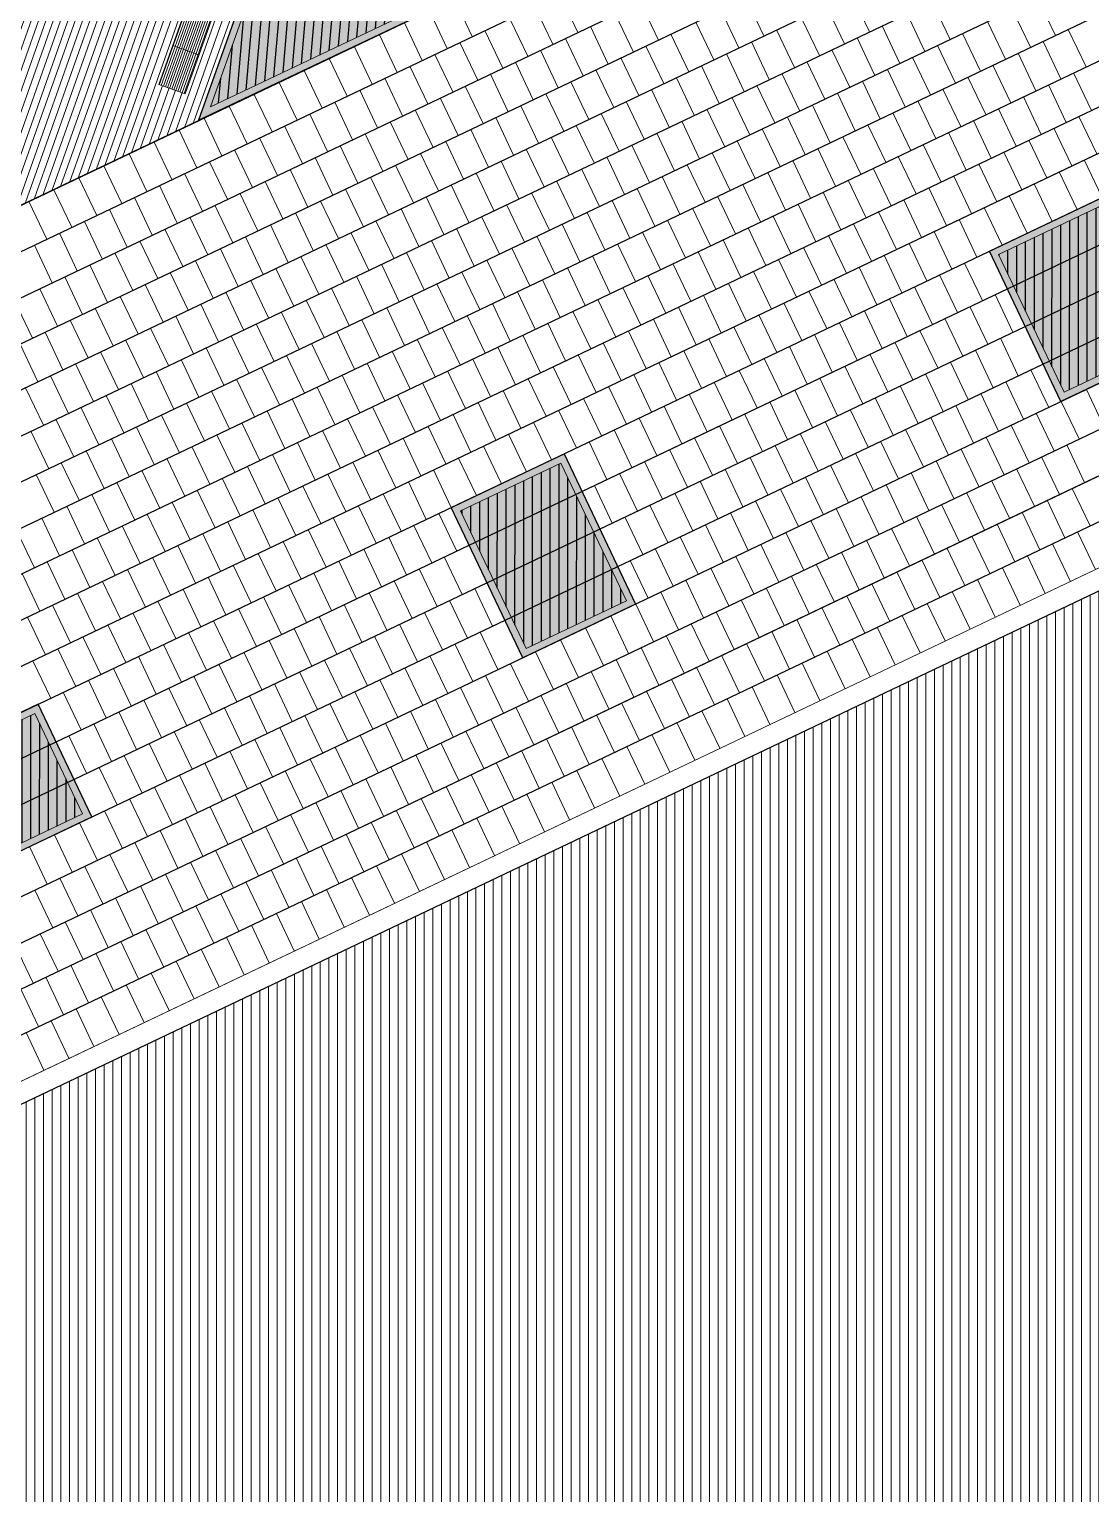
# Model space of a CAD drawing. Header units: metres. Extents: x 679599 to 680028, y 2748524 to 2748840.
# Drawn here: x 679929.59 to 679944.91, y 2748798.99 to 2748820.11 of the extents above; entities that cross this region are included whole.
import ezdxf

# ---------------------------------------------------------------- set-up
doc = ezdxf.new("R2010")
doc.units = ezdxf.units.M
doc.header["$LTSCALE"] = 5
doc.layers.add('00-AUX', color=2, linetype='Continuous', plot=False)
doc.layers.add('00-AUX Tree Pit', color=2, linetype='Continuous', plot=False)
for name, color, linetype, lineweight, plot in [('02-L-B-Barrier Curb', 210, 'Continuous', 5, False), ('02-L-B-Channel', 140, 'Continuous', 5, False), ('02-L-B-Curb', 11, 'Continuous', 5, False)]:
    doc.layers.add(name, color=color, linetype=linetype, lineweight=lineweight, plot=plot)
doc.layers.add('02-L-B-Flat Bar', color=181, linetype='Continuous', lineweight=5)
doc.layers.add('04-BK-Tree Pit', color=6, linetype='Continuous', lineweight=5)
for name, color, linetype, lineweight, true_color in [('02-L-Joints-Paviment_07_Precast Concrete Blocks 60X40', 7, 'Continuous', 5, 0x999999), ('03-TR-Pavement_02_Sealed Gravel', 7, 'Continuous', 5, 0x38321e), ('03-TR-Pavement_07_Precast Concrete Blocks 20X10', 7, 'Continuous', 5, 0x999999), ('03-TR-Pavement_07_Precast Concrete Blocks 60X40', 7, 'Continuous', 5, 0x999999), ('03-TR-Pavement_07_Precast irregular Concrete Blocks', 7, 'Continuous', 5, 0xb3b3b3)]:
    doc.layers.add(name, color=color, linetype=linetype, lineweight=lineweight, true_color=true_color)
doc.layers.add('03-TR-Tree Pit_Green', color=46, linetype='Continuous')
doc.layers.add('03-TR-Tree Pit_White', color=7, linetype='Continuous', true_color=0xfcfcfc)

# ---------------------------------------------------------------- blocks, each defined once
blk = doc.blocks.new('ALCORQUE RECTANGULAR')
at = {"layer": '03-TR-Tree Pit_Green', "ltscale": 0.3}
h = blk.add_hatch(dxfattribs=at)
h.set_pattern_fill('ANSI31', color=256, scale=0.04, angle=-45)
h.set_pattern_definition([(360, (-2068898.16958, 3428624.0145), (3e-17, 0.127), [])])
h.paths.add_polyline_path([(679903.391, 2748647.421), (679902.702, 2748648.869), (679904.689, 2748649.814), (679905.377, 2748648.367)])
at = {"layer": '03-TR-Tree Pit_White'}
h = blk.add_hatch(color=256, dxfattribs=at)
h.dxf.hatch_style = 1
h.paths.add_polyline_path([(679903.344, 2748647.288), (679902.569, 2748648.916), (679904.736, 2748649.947), (679905.511, 2748648.319)])
at = {"layer": '02-L-B-Curb'}
blk.add_lwpolyline([(679903.344, 2748647.288), (679902.569, 2748648.916), (679904.736, 2748649.947), (679905.511, 2748648.319)], close=True, dxfattribs=at)
at = {"layer": '02-L-B-Curb', "color": 6}
blk.add_lwpolyline([(679903.391, 2748647.421), (679902.702, 2748648.868), (679904.689, 2748649.814), (679905.378, 2748648.366)], close=True, dxfattribs=at)
blk = doc.blocks.new('Escocell Quadrat')
at = {"layer": '03-TR-Tree Pit_Green'}
h = blk.add_hatch(dxfattribs=at)
h.set_pattern_fill('ANSI31', color=256, scale=0.04, angle=19.5514)
h.set_pattern_definition([(64.551379247, (-1794786.01457, -2189831.7944), (-0.114677314033, 0.0545720958565), [])])
h.paths.add_polyline_path([(-1.159, 0.359), (-2.759, 0.359), (-2.759, -1.241), (-1.159, -1.241)])
at = {"layer": '03-TR-Tree Pit_White'}
h = blk.add_hatch(color=256, dxfattribs=at)
h.dxf.hatch_style = 1
h.paths.add_polyline_path([(-2.859, 0.459), (-1.059, 0.459), (-1.059, -1.341), (-2.859, -1.341)])
at = {"ltscale": 0.3}
blk.add_lwpolyline([(-2.759, -1.241), (-1.159, -1.241), (-1.159, 0.359), (-2.759, 0.359)], close=True, dxfattribs=at)
at = {"layer": '02-L-B-Curb', "ltscale": 0.3}
blk.add_lwpolyline([(-2.859, -1.341), (-1.059, -1.341), (-1.059, 0.459), (-2.859, 0.459)], close=True, dxfattribs=at)
blk = doc.blocks.new('Alcorque Parking 8m2')
at = {"layer": '03-TR-Tree Pit_Green', "ltscale": 0.3}
h = blk.add_hatch(dxfattribs=at)
h.set_pattern_fill('ANSI31', color=256, scale=0.04, angle=40)
h.set_pattern_definition([(85, (-679726.04474, -2748720.75428), (-0.1265167266577, 0.011068779329), [])])
h.paths.add_polyline_path([(-1.079, -0.384), (2.316, 1.231), (-0.189, 2.121)])
at = {"layer": '03-TR-Tree Pit_White'}
h = blk.add_hatch(color=256, dxfattribs=at)
h.dxf.hatch_style = 1
h.paths.add_polyline_path([(-1.254, -0.578), (2.577, 1.245), (-0.25, 2.249)])
at = {"layer": '02-L-B-Curb'}
blk.add_lwpolyline([(2.577, 1.245), (-0.25, 2.249), (-1.254, -0.578)], close=True, dxfattribs=at)
at = {"layer": '02-L-B-Curb', "color": 6}
blk.add_lwpolyline([(2.316, 1.231), (-0.189, 2.121), (-1.079, -0.384)], close=True, dxfattribs=at)
blk = doc.blocks.new('Piece Parking')
blk.add_wipeout([(-1.7, 0.2), (-1.7, -0.2), (0.7, -0.2), (0.7, 0.2)])
at = {"layer": '03-TR-Pavement_07_Precast irregular Concrete Blocks'}
h = blk.add_hatch(dxfattribs=at)
h.set_pattern_fill('ANSI31', color=256, scale=0.01, angle=135)
h.paths.add_polyline_path([(-1.7, 0.2), (0.7, 0.2), (0.7, -0.2), (-1.7, -0.2)])
blk.add_lwpolyline([(-1.7, 0.2), (0.7, 0.2), (0.7, -0.2), (-1.7, -0.2)], close=True)
at = {"layer": '02-L-Joints-Paviment_07_Precast Concrete Blocks 60X40'}
for points in [[(-1.1, 0.2), (-1.1, -0.2)], [(-0.5, 0.2), (-0.5, -0.2)], [(0.1, 0.2), (0.1, -0.2)]]:
    blk.add_lwpolyline(points, dxfattribs=at)
blk = doc.blocks.new('*U48')
at = {"rotation": 44.98941877856481}
blk.add_blockref('Piece Parking', (-0.199, -0.481), dxfattribs=at)
blk = doc.blocks.new('*U49')
at = {"layer": '02-L-B-Barrier Curb', "color": 0, "linetype": 'ByBlock', "lineweight": -2, "transparency": 16777216, "rotation": 25.44812303892089}
blk.add_blockref('*U48', (679932.195, 2748821.363), dxfattribs=at)

msp = doc.modelspace()

# ---------------------------------------------------------------- hatches: boundary and pattern name
at = {"layer": '03-TR-Pavement_02_Sealed Gravel', "linetype": 'Continuous'}
h = msp.add_hatch(dxfattribs=at)
h.set_pattern_fill('ANSI31', color=256, scale=0.0393, angle=45)
h.set_pattern_definition([(90, (652974.11672, 2717198.73223), (-0.1247775, 0), [])])
h.paths.add_polyline_path([(679942.353, 2748782.84), (679957.858, 2748787.975), (679962.616, 2748773.612), (679947.111, 2748768.477)], flags=16)
h.paths.add_polyline_path([(679947.422, 2748813.15), (679917.58, 2748798.949), (679953.093, 2748759.365), (679980.42, 2748776.369)])
at = {"layer": '03-TR-Pavement_07_Precast Concrete Blocks 20X10'}
h = msp.add_hatch(dxfattribs=at)
h.set_pattern_fill('ANSI31', color=256, scale=0.0315, angle=25.5)
h.set_pattern_definition([(70.5, (0, 0), (-0.094275932128, 0.033384858509), [])])
edge = h.paths.add_edge_path()
edge.add_line((679846.747, 2748785.254), (679848.542, 2748781.477))
edge.add_line((679848.542, 2748781.477), (679851.428, 2748780.438))
edge.add_line((679851.428, 2748780.438), (679855.273, 2748782.267))
edge.add_line((679855.273, 2748782.267), (679856.277, 2748785.094))
edge.add_line((679856.277, 2748785.094), (679859.104, 2748784.09))
edge.add_line((679859.104, 2748784.09), (679862.949, 2748785.92))
edge.add_line((679862.949, 2748785.92), (679863.953, 2748788.747))
edge.add_line((679863.953, 2748788.747), (679866.78, 2748787.743))
edge.add_line((679866.78, 2748787.743), (679870.625, 2748789.573))
edge.add_line((679870.625, 2748789.573), (679871.629, 2748792.4))
edge.add_line((679871.629, 2748792.4), (679874.456, 2748791.396))
edge.add_line((679874.456, 2748791.396), (679878.294, 2748793.222))
edge.add_line((679878.294, 2748793.222), (679879.304, 2748796.052))
edge.add_line((679879.304, 2748796.052), (679882.132, 2748795.049))
edge.add_line((679882.132, 2748795.049), (679885.976, 2748796.878))
edge.add_line((679885.976, 2748796.878), (679886.946, 2748799.611))
edge.add_line((679886.946, 2748799.611), (679886.98, 2748799.704))
edge.add_line((679886.98, 2748799.704), (679889.807, 2748798.7))
edge.add_line((679889.807, 2748798.7), (679893.651, 2748800.53))
edge.add_line((679893.651, 2748800.53), (679894.655, 2748803.357))
edge.add_line((679894.655, 2748803.357), (679897.482, 2748802.353))
edge.add_line((679897.482, 2748802.353), (679901.327, 2748804.183))
edge.add_line((679901.327, 2748804.183), (679902.33, 2748807.009))
edge.add_line((679902.33, 2748807.009), (679905.158, 2748806.006))
edge.add_line((679905.158, 2748806.006), (679909.001, 2748807.835))
edge.add_line((679909.001, 2748807.835), (679909.972, 2748810.567))
edge.add_line((679909.972, 2748810.567), (679912.832, 2748809.658))
edge.add_line((679912.832, 2748809.658), (679916.677, 2748811.487))
edge.add_line((679916.677, 2748811.487), (679917.681, 2748814.314))
edge.add_line((679917.681, 2748814.314), (679920.508, 2748813.31))
edge.add_line((679920.508, 2748813.31), (679924.352, 2748815.139))
edge.add_line((679924.352, 2748815.139), (679925.356, 2748817.966))
edge.add_line((679925.356, 2748817.966), (679928.18, 2748816.961))
edge.add_line((679928.18, 2748816.961), (679932.025, 2748818.791))
edge.add_line((679932.025, 2748818.791), (679933.03, 2748821.618))
edge.add_line((679933.03, 2748821.618), (679935.857, 2748820.614))
edge.add_line((679935.857, 2748820.614), (679939.701, 2748822.444))
edge.add_line((679939.701, 2748822.444), (679940.705, 2748825.27))
edge.add_line((679940.705, 2748825.27), (679943.555, 2748824.267))
edge.add_line((679943.555, 2748824.267), (679947.475, 2748826.144))
edge.add_line((679947.475, 2748826.144), (679948.507, 2748829.047))
edge.add_line((679948.507, 2748829.047), (679946.708, 2748832.826))
edge.add_line((679946.708, 2748832.826), (679846.744, 2748785.257))

# ---------------------------------------------------------------- linework, layer by layer
at = {"layer": '00-AUX'}
for points in [[(679961.825, 2748832.961), (679906.828, 2748806.79)], [(679961.903, 2748832.334), (679907.086, 2748806.248)], [(679962.342, 2748831.878), (679907.345, 2748805.707)], [(679962.421, 2748831.251), (679907.603, 2748805.165)], [(679962.859, 2748830.795), (679907.863, 2748804.624)], [(679962.938, 2748830.168), (679908.12, 2748804.083)], [(679963.376, 2748829.712), (679908.38, 2748803.541)], [(679963.455, 2748829.085), (679908.638, 2748803)], [(679963.894, 2748828.63), (679908.897, 2748802.459)], [(679963.972, 2748828.002), (679909.155, 2748801.917)], [(679964.411, 2748827.547), (679909.414, 2748801.376)], [(679964.489, 2748826.92), (679909.672, 2748800.834)], [(679964.928, 2748826.464), (679910.057, 2748800.353)], [(679965.007, 2748825.837), (679910.603, 2748799.948)], [(679965.445, 2748825.381), (679910.995, 2748799.47)], [(679965.523, 2748824.754), (679911.433, 2748799.014)], [(679965.962, 2748824.298), (679911.633, 2748798.445)], [(679966.041, 2748823.671), (679912.028, 2748797.968)], [(679966.48, 2748823.216), (679912.422, 2748797.491)]]:
    msp.add_lwpolyline(points, dxfattribs=at)
at = {"layer": '00-AUX', "ltscale": 0.3}
msp.add_lwpolyline([(679947.422, 2748813.15), (679980.42, 2748776.369), (679953.093, 2748759.365), (679917.58, 2748798.949)], close=True, dxfattribs=at)
at = {"layer": '00-AUX Tree Pit'}
for points in [[(679935.866, 2748820.619), (679933.039, 2748821.623), (679932.035, 2748818.796)], [(679946.106, 2748815.514), (679944.477, 2748814.739), (679943.446, 2748816.906), (679945.074, 2748817.681)], [(679938.342, 2748811.819), (679936.714, 2748811.044), (679935.682, 2748813.211), (679937.311, 2748813.986)]]:
    msp.add_lwpolyline(points, close=True, dxfattribs=at)
at = {"layer": '00-AUX Tree Pit', "ltscale": 0.3}
msp.add_lwpolyline([(679928.871, 2748807.977), (679930.496, 2748808.75), (679929.722, 2748810.375), (679928.097, 2748809.602)], close=True, dxfattribs=at)
at = {"layer": '02-L-B-Channel'}
msp.add_lwpolyline([(679947.516, 2748813.195), (679917.488, 2748798.905), (679917.279, 2748799.138), (679947.307, 2748813.428)], close=True, dxfattribs=at)
at = {"layer": '02-L-B-Flat Bar'}
msp.add_lwpolyline([(679851.427, 2748780.438), (679947.475, 2748826.144)], dxfattribs=at)
at = {"layer": '02-L-Joints-Paviment_07_Precast Concrete Blocks 60X40'}
for points in [[(679935.728, 2748820.543), (679935.986, 2748820.001)], [(679937.252, 2748820.603), (679937.509, 2748820.061)], [(679938.413, 2748820.491), (679938.671, 2748819.949)], [(679939.936, 2748820.551), (679940.194, 2748820.01)], [(679941.458, 2748820.611), (679941.716, 2748820.069)], [(679942.62, 2748820.5), (679942.878, 2748819.958)], [(679944.142, 2748820.56), (679944.4, 2748820.018)], [(679935.367, 2748820.371), (679935.625, 2748819.829)], [(679936.529, 2748820.259), (679936.787, 2748819.717)], [(679936.89, 2748820.431), (679937.148, 2748819.889)], [(679938.052, 2748820.319), (679938.309, 2748819.777)], [(679939.575, 2748820.379), (679939.832, 2748819.838)], [(679940.736, 2748820.268), (679940.994, 2748819.726)], [(679941.097, 2748820.439), (679941.355, 2748819.898)], [(679942.259, 2748820.328), (679942.517, 2748819.786)], [(679943.781, 2748820.388), (679944.039, 2748819.846)], [(679934.645, 2748820.027), (679934.903, 2748819.485)], [(679935.006, 2748820.199), (679935.264, 2748819.657)], [(679936.168, 2748820.087), (679936.426, 2748819.545)], [(679937.69, 2748820.147), (679937.948, 2748819.605)], [(679938.852, 2748820.036), (679939.11, 2748819.494)], [(679939.213, 2748820.208), (679939.471, 2748819.666)], [(679940.375, 2748820.096), (679940.632, 2748819.554)], [(679941.898, 2748820.156), (679942.156, 2748819.614)], [(679943.059, 2748820.044), (679943.317, 2748819.502)], [(679943.42, 2748820.216), (679943.678, 2748819.674)], [(679944.582, 2748820.104), (679944.84, 2748819.563)], [(679934.284, 2748819.855), (679934.541, 2748819.313)], [(679935.807, 2748819.915), (679936.065, 2748819.374)], [(679937.329, 2748819.975), (679937.587, 2748819.434)], [(679938.491, 2748819.864), (679938.749, 2748819.322)], [(679940.013, 2748819.924), (679940.271, 2748819.382)], [(679941.175, 2748819.812), (679941.433, 2748819.27)], [(679941.537, 2748819.984), (679941.794, 2748819.442)], [(679942.698, 2748819.872), (679942.955, 2748819.33)], [(679944.221, 2748819.932), (679944.479, 2748819.391)], [(679933.922, 2748819.683), (679934.18, 2748819.141)], [(679935.446, 2748819.744), (679935.703, 2748819.202)], [(679936.607, 2748819.632), (679936.865, 2748819.09)], [(679936.968, 2748819.803), (679937.226, 2748819.262)], [(679938.13, 2748819.692), (679938.388, 2748819.15)], [(679939.652, 2748819.752), (679939.91, 2748819.21)], [(679940.814, 2748819.64), (679941.072, 2748819.099)], [(679942.336, 2748819.7), (679942.594, 2748819.159)], [(679943.86, 2748819.761), (679944.117, 2748819.219)], [(679933.561, 2748819.511), (679933.819, 2748818.97)], [(679934.723, 2748819.4), (679934.981, 2748818.858)], [(679935.084, 2748819.572), (679935.342, 2748819.03)], [(679936.246, 2748819.46), (679936.503, 2748818.918)], [(679937.769, 2748819.52), (679938.027, 2748818.978)], [(679938.93, 2748819.408), (679939.188, 2748818.866)], [(679939.291, 2748819.58), (679939.549, 2748819.038)], [(679940.453, 2748819.468), (679940.711, 2748818.927)], [(679941.975, 2748819.528), (679942.233, 2748818.987)], [(679943.137, 2748819.417), (679943.395, 2748818.875)], [(679943.498, 2748819.589), (679943.756, 2748819.047)], [(679944.66, 2748819.477), (679944.917, 2748818.935)], [(679933.2, 2748819.339), (679933.458, 2748818.798)], [(679934.362, 2748819.228), (679934.62, 2748818.686)], [(679935.884, 2748819.288), (679936.142, 2748818.746)], [(679937.046, 2748819.176), (679937.304, 2748818.635)], [(679937.408, 2748819.348), (679937.665, 2748818.806)], [(679938.569, 2748819.236), (679938.826, 2748818.694)], [(679940.092, 2748819.297), (679940.35, 2748818.755)], [(679941.253, 2748819.185), (679941.511, 2748818.643)], [(679941.614, 2748819.357), (679941.872, 2748818.815)], [(679942.776, 2748819.245), (679943.034, 2748818.703)], [(679944.298, 2748819.305), (679944.556, 2748818.763)], [(679932.478, 2748818.996), (679932.736, 2748818.454)], [(679932.839, 2748819.168), (679933.097, 2748818.626)], [(679934.001, 2748819.056), (679934.259, 2748818.514)], [(679935.523, 2748819.116), (679935.781, 2748818.574)], [(679936.685, 2748819.004), (679936.943, 2748818.463)], [(679938.207, 2748819.064), (679938.465, 2748818.523)], [(679939.731, 2748819.125), (679939.988, 2748818.583)], [(679940.892, 2748819.013), (679941.15, 2748818.471)], [(679942.415, 2748819.073), (679942.673, 2748818.531)], [(679943.937, 2748819.133), (679944.195, 2748818.591)], [(679932.117, 2748818.824), (679932.374, 2748818.282)], [(679933.64, 2748818.884), (679933.897, 2748818.342)], [(679934.801, 2748818.772), (679935.059, 2748818.23)], [(679935.162, 2748818.944), (679935.42, 2748818.402)], [(679936.324, 2748818.833), (679936.582, 2748818.291)], [(679937.846, 2748818.892), (679938.104, 2748818.351)], [(679939.008, 2748818.781), (679939.266, 2748818.239)], [(679939.369, 2748818.953), (679939.627, 2748818.411)], [(679940.531, 2748818.841), (679940.788, 2748818.299)], [(679942.054, 2748818.901), (679942.311, 2748818.359)], [(679943.215, 2748818.789), (679943.473, 2748818.248)], [(679943.576, 2748818.961), (679943.834, 2748818.419)], [(679944.738, 2748818.85), (679944.996, 2748818.308)], [(679931.755, 2748818.652), (679932.013, 2748818.11)], [(679933.278, 2748818.712), (679933.536, 2748818.17)], [(679934.44, 2748818.6), (679934.697, 2748818.059)], [(679935.963, 2748818.661), (679936.221, 2748818.119)], [(679937.124, 2748818.549), (679937.382, 2748818.007)], [(679937.485, 2748818.721), (679937.743, 2748818.179)], [(679938.647, 2748818.609), (679938.905, 2748818.067)], [(679940.169, 2748818.669), (679940.427, 2748818.127)], [(679941.331, 2748818.557), (679941.589, 2748818.016)], [(679941.692, 2748818.729), (679941.95, 2748818.188)], [(679942.854, 2748818.617), (679943.111, 2748818.076)], [(679944.377, 2748818.678), (679944.635, 2748818.136)], [(679931.394, 2748818.48), (679931.652, 2748817.938)], [(679932.556, 2748818.369), (679932.814, 2748817.827)], [(679932.917, 2748818.54), (679933.175, 2748817.999)], [(679934.078, 2748818.428), (679934.336, 2748817.887)], [(679935.602, 2748818.489), (679935.859, 2748817.947)], [(679936.763, 2748818.377), (679937.021, 2748817.835)], [(679938.286, 2748818.437), (679938.544, 2748817.895)], [(679939.808, 2748818.497), (679940.066, 2748817.955)], [(679940.97, 2748818.386), (679941.228, 2748817.844)], [(679942.492, 2748818.446), (679942.75, 2748817.904)], [(679943.654, 2748818.334), (679943.912, 2748817.792)], [(679944.016, 2748818.506), (679944.273, 2748817.964)], [(679930.672, 2748818.136), (679930.93, 2748817.595)], [(679931.033, 2748818.308), (679931.291, 2748817.766)], [(679932.195, 2748818.197), (679932.453, 2748817.655)], [(679933.717, 2748818.257), (679933.975, 2748817.715)], [(679934.879, 2748818.145), (679935.137, 2748817.603)], [(679935.24, 2748818.317), (679935.498, 2748817.775)], [(679936.401, 2748818.205), (679936.659, 2748817.663)], [(679937.925, 2748818.265), (679938.182, 2748817.724)], [(679939.086, 2748818.153), (679939.344, 2748817.612)], [(679939.447, 2748818.325), (679939.705, 2748817.783)], [(679940.609, 2748818.214), (679940.867, 2748817.672)], [(679942.131, 2748818.274), (679942.389, 2748817.732)], [(679943.293, 2748818.162), (679943.551, 2748817.62)], [(679944.815, 2748818.222), (679945.073, 2748817.68)], [(679930.311, 2748817.964), (679930.568, 2748817.423)], [(679931.834, 2748818.025), (679932.092, 2748817.483)], [(679932.995, 2748817.913), (679933.253, 2748817.371)], [(679933.356, 2748818.085), (679933.614, 2748817.543)], [(679934.518, 2748817.973), (679934.776, 2748817.431)], [(679936.04, 2748818.033), (679936.298, 2748817.491)], [(679937.202, 2748817.922), (679937.46, 2748817.38)], [(679937.563, 2748818.093), (679937.821, 2748817.552)], [(679938.725, 2748817.982), (679938.982, 2748817.44)], [(679940.248, 2748818.042), (679940.506, 2748817.5)], [(679941.409, 2748817.93), (679941.667, 2748817.388)], [(679941.77, 2748818.102), (679942.028, 2748817.56)], [(679942.932, 2748817.99), (679943.19, 2748817.448)], [(679944.454, 2748818.05), (679944.712, 2748817.508)], [(679929.949, 2748817.793), (679930.207, 2748817.251)], [(679931.473, 2748817.853), (679931.73, 2748817.311)], [(679932.634, 2748817.741), (679932.891, 2748817.199)], [(679934.157, 2748817.801), (679934.415, 2748817.259)], [(679935.679, 2748817.861), (679935.937, 2748817.319)], [(679936.841, 2748817.75), (679937.099, 2748817.208)], [(679938.363, 2748817.81), (679938.621, 2748817.268)], [(679939.887, 2748817.87), (679940.144, 2748817.328)], [(679941.048, 2748817.758), (679941.305, 2748817.216)], [(679942.571, 2748817.818), (679942.829, 2748817.277)], [(679943.732, 2748817.706), (679943.99, 2748817.165)], [(679944.093, 2748817.878), (679944.351, 2748817.337)], [(679929.588, 2748817.621), (679929.846, 2748817.079)], [(679930.75, 2748817.509), (679931.008, 2748816.967)], [(679931.111, 2748817.681), (679931.369, 2748817.139)], [(679932.272, 2748817.569), (679932.53, 2748817.027)], [(679933.796, 2748817.629), (679934.053, 2748817.088)], [(679934.957, 2748817.517), (679935.215, 2748816.976)], [(679935.318, 2748817.689), (679935.576, 2748817.148)], [(679936.48, 2748817.578), (679936.738, 2748817.036)], [(679938.002, 2748817.638), (679938.26, 2748817.096)], [(679939.164, 2748817.526), (679939.422, 2748816.984)], [(679939.525, 2748817.698), (679939.783, 2748817.156)], [(679940.686, 2748817.586), (679940.944, 2748817.044)], [(679942.21, 2748817.646), (679942.467, 2748817.105)], [(679943.371, 2748817.535), (679943.629, 2748816.993)], [(679930.389, 2748817.337), (679930.647, 2748816.795)], [(679931.911, 2748817.397), (679932.169, 2748816.855)], [(679933.073, 2748817.286), (679933.331, 2748816.744)], [(679933.434, 2748817.458), (679933.692, 2748816.916)], [(679934.596, 2748817.346), (679934.853, 2748816.804)], [(679936.119, 2748817.406), (679936.376, 2748816.864)], [(679937.28, 2748817.294), (679937.538, 2748816.752)], [(679937.641, 2748817.466), (679937.899, 2748816.924)], [(679938.803, 2748817.354), (679939.061, 2748816.813)], [(679940.325, 2748817.414), (679940.583, 2748816.873)], [(679941.487, 2748817.303), (679941.745, 2748816.761)], [(679941.848, 2748817.475), (679942.106, 2748816.933)], [(679943.01, 2748817.363), (679943.267, 2748816.821)], [(679930.028, 2748817.165), (679930.286, 2748816.624)], [(679931.55, 2748817.225), (679931.808, 2748816.684)], [(679932.712, 2748817.114), (679932.97, 2748816.572)], [(679934.234, 2748817.174), (679934.492, 2748816.632)], [(679935.757, 2748817.234), (679936.015, 2748816.692)], [(679936.919, 2748817.122), (679937.176, 2748816.58)], [(679938.442, 2748817.182), (679938.7, 2748816.641)], [(679939.603, 2748817.071), (679939.861, 2748816.529)], [(679939.964, 2748817.242), (679940.222, 2748816.701)], [(679941.126, 2748817.131), (679941.384, 2748816.589)], [(679942.648, 2748817.191), (679942.906, 2748816.649)], [(679929.667, 2748816.993), (679929.924, 2748816.452)], [(679930.828, 2748816.882), (679931.086, 2748816.34)], [(679931.189, 2748817.053), (679931.447, 2748816.512)], [(679932.351, 2748816.942), (679932.609, 2748816.4)], [(679933.873, 2748817.002), (679934.131, 2748816.46)], [(679935.035, 2748816.89), (679935.293, 2748816.349)], [(679935.396, 2748817.062), (679935.654, 2748816.52)], [(679936.557, 2748816.95), (679936.815, 2748816.408)], [(679938.081, 2748817.011), (679938.338, 2748816.469)], [(679939.242, 2748816.899), (679939.5, 2748816.357)], [(679940.765, 2748816.959), (679941.023, 2748816.417)], [(679942.287, 2748817.019), (679942.545, 2748816.477)], [(679930.467, 2748816.71), (679930.724, 2748816.168)], [(679931.99, 2748816.77), (679932.247, 2748816.228)], [(679933.151, 2748816.658), (679933.409, 2748816.116)], [(679933.512, 2748816.83), (679933.77, 2748816.288)], [(679934.674, 2748816.718), (679934.932, 2748816.177)], [(679936.196, 2748816.778), (679936.454, 2748816.237)], [(679937.358, 2748816.667), (679937.616, 2748816.125)], [(679937.719, 2748816.839), (679937.977, 2748816.297)], [(679938.881, 2748816.727), (679939.138, 2748816.185)], [(679940.404, 2748816.787), (679940.661, 2748816.245)], [(679941.565, 2748816.675), (679941.823, 2748816.133)], [(679941.926, 2748816.847), (679942.184, 2748816.305)], [(679943.088, 2748816.736), (679943.346, 2748816.194)], [(679930.105, 2748816.538), (679930.363, 2748815.996)], [(679931.628, 2748816.598), (679931.886, 2748816.056)], [(679932.79, 2748816.486), (679933.047, 2748815.944)], [(679934.313, 2748816.547), (679934.571, 2748816.005)], [(679935.474, 2748816.435), (679935.732, 2748815.893)], [(679935.835, 2748816.606), (679936.093, 2748816.065)], [(679936.997, 2748816.495), (679937.255, 2748815.953)], [(679938.519, 2748816.555), (679938.777, 2748816.013)], [(679939.681, 2748816.443), (679939.939, 2748815.902)], [(679940.042, 2748816.615), (679940.3, 2748816.073)], [(679941.204, 2748816.503), (679941.461, 2748815.962)], [(679942.727, 2748816.564), (679942.985, 2748816.022)], [(679929.744, 2748816.366), (679930.002, 2748815.824)], [(679930.906, 2748816.254), (679931.164, 2748815.713)], [(679931.267, 2748816.426), (679931.525, 2748815.884)], [(679932.428, 2748816.314), (679932.686, 2748815.773)], [(679933.952, 2748816.375), (679934.209, 2748815.833)], [(679935.113, 2748816.263), (679935.37, 2748815.721)], [(679936.636, 2748816.323), (679936.894, 2748815.781)], [(679938.158, 2748816.383), (679938.416, 2748815.841)], [(679939.32, 2748816.271), (679939.578, 2748815.73)], [(679940.842, 2748816.331), (679941.1, 2748815.79)], [(679942.366, 2748816.392), (679942.623, 2748815.85)], [(679943.527, 2748816.28), (679943.785, 2748815.738)], [(679929.383, 2748816.194), (679929.641, 2748815.652)], [(679930.545, 2748816.083), (679930.803, 2748815.541)], [(679932.067, 2748816.142), (679932.325, 2748815.601)], [(679933.229, 2748816.031), (679933.487, 2748815.489)], [(679933.59, 2748816.203), (679933.848, 2748815.661)], [(679934.751, 2748816.091), (679935.009, 2748815.549)], [(679936.275, 2748816.151), (679936.532, 2748815.609)], [(679937.436, 2748816.039), (679937.694, 2748815.497)], [(679937.797, 2748816.211), (679938.055, 2748815.669)], [(679938.959, 2748816.1), (679939.217, 2748815.558)], [(679940.481, 2748816.16), (679940.739, 2748815.618)], [(679941.643, 2748816.048), (679941.901, 2748815.506)], [(679942.004, 2748816.22), (679942.262, 2748815.678)], [(679943.166, 2748816.108), (679943.424, 2748815.566)], [(679930.184, 2748815.911), (679930.442, 2748815.369)], [(679931.345, 2748815.799), (679931.603, 2748815.257)], [(679931.706, 2748815.971), (679931.964, 2748815.429)], [(679932.868, 2748815.859), (679933.126, 2748815.317)], [(679934.39, 2748815.919), (679934.648, 2748815.377)], [(679935.552, 2748815.807), (679935.81, 2748815.266)], [(679935.913, 2748815.979), (679936.171, 2748815.438)], [(679937.075, 2748815.867), (679937.332, 2748815.326)], [(679938.598, 2748815.928), (679938.856, 2748815.386)], [(679939.759, 2748815.816), (679940.017, 2748815.274)], [(679940.12, 2748815.988), (679940.378, 2748815.446)], [(679941.282, 2748815.876), (679941.54, 2748815.334)], [(679942.805, 2748815.936), (679943.063, 2748815.395)], [(679929.823, 2748815.739), (679930.08, 2748815.197)], [(679930.984, 2748815.627), (679931.241, 2748815.085)], [(679932.507, 2748815.687), (679932.765, 2748815.145)], [(679934.029, 2748815.747), (679934.287, 2748815.205)], [(679935.191, 2748815.636), (679935.449, 2748815.094)], [(679936.713, 2748815.696), (679936.971, 2748815.154)], [(679938.237, 2748815.756), (679938.494, 2748815.214)], [(679939.398, 2748815.644), (679939.655, 2748815.102)], [(679940.921, 2748815.704), (679941.179, 2748815.162)], [(679942.082, 2748815.593), (679942.34, 2748815.051)], [(679942.444, 2748815.764), (679942.701, 2748815.223)], [(679943.605, 2748815.653), (679943.863, 2748815.111)], [(679929.461, 2748815.567), (679929.719, 2748815.025)], [(679930.622, 2748815.455), (679930.88, 2748814.913)], [(679932.146, 2748815.515), (679932.403, 2748814.973)], [(679933.307, 2748815.403), (679933.565, 2748814.862)], [(679933.668, 2748815.575), (679933.926, 2748815.033)], [(679934.83, 2748815.464), (679935.088, 2748814.922)], [(679936.352, 2748815.524), (679936.61, 2748814.982)], [(679937.514, 2748815.412), (679937.772, 2748814.87)], [(679937.875, 2748815.584), (679938.133, 2748815.042)], [(679939.036, 2748815.472), (679939.294, 2748814.93)], [(679940.56, 2748815.532), (679940.817, 2748814.991)], [(679941.721, 2748815.421), (679941.979, 2748814.879)], [(679943.244, 2748815.481), (679943.502, 2748814.939)], [(679930.261, 2748815.283), (679930.519, 2748814.741)], [(679931.423, 2748815.172), (679931.681, 2748814.63)], [(679931.784, 2748815.343), (679932.042, 2748814.802)], [(679932.946, 2748815.231), (679933.203, 2748814.69)], [(679934.469, 2748815.292), (679934.726, 2748814.75)], [(679935.63, 2748815.18), (679935.888, 2748814.638)], [(679935.991, 2748815.352), (679936.249, 2748814.81)], [(679937.153, 2748815.24), (679937.411, 2748814.698)], [(679938.675, 2748815.3), (679938.933, 2748814.758)], [(679939.837, 2748815.189), (679940.095, 2748814.647)], [(679940.198, 2748815.36), (679940.456, 2748814.819)], [(679941.36, 2748815.249), (679941.618, 2748814.707)], [(679942.883, 2748815.309), (679943.141, 2748814.767)], [(679944.044, 2748815.197), (679944.302, 2748814.655)], [(679929.9, 2748815.111), (679930.158, 2748814.569)], [(679931.062, 2748815), (679931.32, 2748814.458)], [(679932.584, 2748815.06), (679932.842, 2748814.518)], [(679934.107, 2748815.12), (679934.365, 2748814.578)], [(679935.269, 2748815.008), (679935.526, 2748814.466)], [(679936.792, 2748815.068), (679937.05, 2748814.527)], [(679937.953, 2748814.956), (679938.211, 2748814.415)], [(679938.314, 2748815.128), (679938.572, 2748814.587)], [(679939.476, 2748815.017), (679939.734, 2748814.475)], [(679940.999, 2748815.077), (679941.257, 2748814.535)], [(679942.161, 2748814.965), (679942.419, 2748814.424)], [(679942.522, 2748815.137), (679942.78, 2748814.595)], [(679943.683, 2748815.025), (679943.94, 2748814.483)], [(679929.539, 2748814.939), (679929.797, 2748814.398)], [(679930.701, 2748814.828), (679930.959, 2748814.286)], [(679932.223, 2748814.888), (679932.481, 2748814.346)], [(679933.385, 2748814.776), (679933.643, 2748814.234)], [(679933.746, 2748814.948), (679934.004, 2748814.406)], [(679934.907, 2748814.836), (679935.165, 2748814.294)], [(679936.431, 2748814.896), (679936.688, 2748814.355)], [(679937.592, 2748814.785), (679937.85, 2748814.243)], [(679939.115, 2748814.845), (679939.373, 2748814.303)], [(679940.638, 2748814.905), (679940.895, 2748814.363)], [(679941.8, 2748814.793), (679942.057, 2748814.252)], [(679943.321, 2748814.853), (679943.579, 2748814.311)], [(679944.845, 2748814.914), (679945.102, 2748814.372)], [(679930.34, 2748814.656), (679930.597, 2748814.114)], [(679931.501, 2748814.544), (679931.759, 2748814.002)], [(679931.862, 2748814.716), (679932.12, 2748814.174)], [(679933.024, 2748814.604), (679933.282, 2748814.063)], [(679934.546, 2748814.664), (679934.804, 2748814.122)], [(679935.708, 2748814.553), (679935.966, 2748814.011)], [(679936.069, 2748814.725), (679936.327, 2748814.183)], [(679937.23, 2748814.613), (679937.488, 2748814.071)], [(679938.754, 2748814.673), (679939.011, 2748814.131)], [(679939.915, 2748814.561), (679940.173, 2748814.019)], [(679940.276, 2748814.733), (679940.534, 2748814.191)], [(679941.438, 2748814.622), (679941.696, 2748814.08)], [(679942.96, 2748814.681), (679943.218, 2748814.14)], [(679944.122, 2748814.57), (679944.38, 2748814.028)], [(679944.483, 2748814.742), (679944.741, 2748814.2)], [(679929.978, 2748814.484), (679930.236, 2748813.942)], [(679931.14, 2748814.372), (679931.397, 2748813.83)], [(679932.663, 2748814.432), (679932.921, 2748813.891)], [(679933.824, 2748814.32), (679934.082, 2748813.779)], [(679934.185, 2748814.492), (679934.443, 2748813.951)], [(679935.347, 2748814.381), (679935.605, 2748813.839)], [(679936.869, 2748814.441), (679937.127, 2748813.899)], [(679938.031, 2748814.329), (679938.289, 2748813.787)], [(679938.392, 2748814.501), (679938.65, 2748813.959)], [(679939.554, 2748814.389), (679939.812, 2748813.848)], [(679941.077, 2748814.45), (679941.335, 2748813.908)], [(679942.238, 2748814.338), (679942.496, 2748813.796)], [(679942.599, 2748814.509), (679942.857, 2748813.968)], [(679943.761, 2748814.398), (679944.019, 2748813.856)], [(679929.617, 2748814.312), (679929.875, 2748813.77)], [(679930.778, 2748814.2), (679931.036, 2748813.658)], [(679932.302, 2748814.261), (679932.559, 2748813.719)], [(679933.463, 2748814.149), (679933.72, 2748813.607)], [(679934.986, 2748814.209), (679935.244, 2748813.667)], [(679936.508, 2748814.269), (679936.766, 2748813.727)], [(679937.67, 2748814.157), (679937.928, 2748813.616)], [(679939.193, 2748814.218), (679939.451, 2748813.676)], [(679940.716, 2748814.278), (679940.974, 2748813.736)], [(679941.877, 2748814.166), (679942.134, 2748813.624)], [(679943.4, 2748814.226), (679943.658, 2748813.684)], [(679944.561, 2748814.114), (679944.819, 2748813.573)], [(679930.417, 2748814.028), (679930.675, 2748813.487)], [(679931.579, 2748813.917), (679931.837, 2748813.375)], [(679931.94, 2748814.089), (679932.198, 2748813.547)], [(679933.101, 2748813.977), (679933.359, 2748813.435)], [(679934.625, 2748814.037), (679934.882, 2748813.495)], [(679935.786, 2748813.925), (679936.044, 2748813.383)], [(679936.147, 2748814.097), (679936.405, 2748813.555)], [(679938.832, 2748814.046), (679939.089, 2748813.504)], [(679939.994, 2748813.934), (679940.251, 2748813.392)], [(679940.355, 2748814.106), (679940.613, 2748813.564)], [(679941.515, 2748813.994), (679941.773, 2748813.452)], [(679943.039, 2748814.054), (679943.296, 2748813.512)], [(679944.2, 2748813.942), (679944.458, 2748813.401)], [(679930.056, 2748813.856), (679930.314, 2748813.315)], [(679931.218, 2748813.745), (679931.476, 2748813.203)], [(679932.74, 2748813.805), (679932.998, 2748813.263)], [(679933.902, 2748813.693), (679934.16, 2748813.152)], [(679934.263, 2748813.865), (679934.521, 2748813.323)], [(679935.425, 2748813.753), (679935.682, 2748813.211)], [(679938.109, 2748813.702), (679938.367, 2748813.16)], [(679938.47, 2748813.874), (679938.728, 2748813.332)], [(679939.632, 2748813.762), (679939.89, 2748813.22)], [(679941.154, 2748813.822), (679941.412, 2748813.28)], [(679942.316, 2748813.71), (679942.574, 2748813.169)], [(679942.677, 2748813.882), (679942.935, 2748813.341)], [(679943.839, 2748813.771), (679944.097, 2748813.229)], [(679929.695, 2748813.685), (679929.953, 2748813.143)], [(679930.857, 2748813.573), (679931.115, 2748813.031)], [(679932.379, 2748813.633), (679932.637, 2748813.091)], [(679933.541, 2748813.521), (679933.799, 2748812.98)], [(679935.063, 2748813.581), (679935.321, 2748813.04)], [(679937.748, 2748813.53), (679938.006, 2748812.988)], [(679939.271, 2748813.59), (679939.529, 2748813.049)], [(679940.432, 2748813.478), (679940.69, 2748812.936)], [(679940.793, 2748813.65), (679941.051, 2748813.108)], [(679941.955, 2748813.539), (679942.213, 2748812.997)], [(679943.478, 2748813.599), (679943.736, 2748813.057)], [(679944.64, 2748813.487), (679944.898, 2748812.945)], [(679930.496, 2748813.401), (679930.753, 2748812.859)], [(679931.657, 2748813.289), (679931.915, 2748812.747)], [(679932.018, 2748813.461), (679932.276, 2748812.919)], [(679933.18, 2748813.35), (679933.438, 2748812.808)], [(679934.702, 2748813.41), (679934.96, 2748812.868)], [(679938.91, 2748813.418), (679939.168, 2748812.877)], [(679940.071, 2748813.306), (679940.329, 2748812.765)], [(679941.594, 2748813.367), (679941.852, 2748812.825)], [(679943.117, 2748813.427), (679943.374, 2748812.885)], [(679944.279, 2748813.315), (679944.536, 2748812.773)], [(679929.773, 2748813.057), (679930.031, 2748812.516)], [(679930.134, 2748813.229), (679930.392, 2748812.687)], [(679931.296, 2748813.117), (679931.553, 2748812.576)], [(679932.819, 2748813.178), (679933.076, 2748812.636)], [(679933.98, 2748813.066), (679934.238, 2748812.524)], [(679934.341, 2748813.238), (679934.599, 2748812.696)], [(679935.503, 2748813.126), (679935.761, 2748812.584)], [(679938.188, 2748813.075), (679938.445, 2748812.533)], [(679938.549, 2748813.247), (679938.807, 2748812.705)], [(679939.71, 2748813.134), (679939.967, 2748812.593)], [(679941.233, 2748813.195), (679941.49, 2748812.653)], [(679942.394, 2748813.083), (679942.652, 2748812.541)], [(679942.755, 2748813.255), (679943.013, 2748812.713)], [(679943.917, 2748813.143), (679944.175, 2748812.602)], [(679929.412, 2748812.886), (679929.67, 2748812.344)], [(679930.934, 2748812.945), (679931.192, 2748812.404)], [(679932.457, 2748813.006), (679932.715, 2748812.464)], [(679933.619, 2748812.894), (679933.876, 2748812.352)], [(679935.142, 2748812.954), (679935.4, 2748812.412)], [(679939.348, 2748812.963), (679939.606, 2748812.421)], [(679940.51, 2748812.851), (679940.768, 2748812.309)], [(679940.871, 2748813.023), (679941.129, 2748812.481)], [(679942.033, 2748812.911), (679942.291, 2748812.369)], [(679943.556, 2748812.972), (679943.814, 2748812.43)], [(679944.717, 2748812.86), (679944.975, 2748812.318)], [(679930.573, 2748812.774), (679930.831, 2748812.232)], [(679931.735, 2748812.662), (679931.993, 2748812.12)], [(679932.096, 2748812.834), (679932.354, 2748812.292)], [(679933.257, 2748812.722), (679933.515, 2748812.18)], [(679934.781, 2748812.782), (679935.038, 2748812.241)], [(679938.987, 2748812.791), (679939.245, 2748812.249)], [(679940.149, 2748812.679), (679940.407, 2748812.137)], [(679941.672, 2748812.739), (679941.93, 2748812.198)], [(679943.195, 2748812.8), (679943.453, 2748812.258)], [(679944.356, 2748812.688), (679944.614, 2748812.146)], [(679929.851, 2748812.43), (679930.109, 2748811.888)], [(679930.212, 2748812.602), (679930.47, 2748812.06)], [(679931.374, 2748812.49), (679931.632, 2748811.948)], [(679932.896, 2748812.55), (679933.154, 2748812.008)], [(679934.058, 2748812.439), (679934.316, 2748811.897)], [(679934.419, 2748812.61), (679934.677, 2748812.069)], [(679935.581, 2748812.499), (679935.839, 2748811.957)], [(679938.265, 2748812.447), (679938.523, 2748811.905)], [(679938.626, 2748812.619), (679938.884, 2748812.077)], [(679939.788, 2748812.507), (679940.046, 2748811.966)], [(679941.311, 2748812.567), (679941.568, 2748812.026)], [(679942.473, 2748812.456), (679942.73, 2748811.914)], [(679942.834, 2748812.628), (679943.092, 2748812.086)], [(679943.995, 2748812.516), (679944.253, 2748811.974)], [(679929.49, 2748812.258), (679929.747, 2748811.716)], [(679931.013, 2748812.318), (679931.271, 2748811.777)], [(679932.535, 2748812.378), (679932.793, 2748811.836)], [(679933.697, 2748812.267), (679933.955, 2748811.725)], [(679935.22, 2748812.327), (679935.478, 2748811.785)], [(679939.427, 2748812.335), (679939.685, 2748811.794)], [(679940.588, 2748812.224), (679940.846, 2748811.682)], [(679940.949, 2748812.396), (679941.207, 2748811.854)], [(679942.111, 2748812.284), (679942.369, 2748811.742)], [(679943.634, 2748812.344), (679943.892, 2748811.802)], [(679930.652, 2748812.146), (679930.909, 2748811.605)], [(679931.813, 2748812.034), (679932.07, 2748811.493)], [(679932.174, 2748812.206), (679932.432, 2748811.665)], [(679933.336, 2748812.095), (679933.594, 2748811.553)], [(679934.859, 2748812.155), (679935.116, 2748811.613)], [(679936.02, 2748812.043), (679936.278, 2748811.502)], [(679939.065, 2748812.164), (679939.323, 2748811.622)], [(679940.227, 2748812.052), (679940.485, 2748811.51)], [(679941.75, 2748812.112), (679942.008, 2748811.57)], [(679942.911, 2748812), (679943.169, 2748811.458)], [(679943.273, 2748812.172), (679943.53, 2748811.63)], [(679929.929, 2748811.803), (679930.187, 2748811.261)], [(679930.29, 2748811.975), (679930.548, 2748811.433)], [(679931.451, 2748811.863), (679931.709, 2748811.321)], [(679932.975, 2748811.923), (679933.232, 2748811.381)], [(679934.136, 2748811.811), (679934.394, 2748811.269)], [(679934.497, 2748811.983), (679934.755, 2748811.441)], [(679935.659, 2748811.872), (679935.917, 2748811.33)], [(679938.343, 2748811.82), (679938.601, 2748811.278)], [(679938.704, 2748811.992), (679938.962, 2748811.45)], [(679939.866, 2748811.88), (679940.124, 2748811.338)], [(679941.389, 2748811.94), (679941.647, 2748811.398)], [(679942.55, 2748811.828), (679942.808, 2748811.287)], [(679929.568, 2748811.631), (679929.826, 2748811.089)], [(679931.09, 2748811.691), (679931.348, 2748811.149)], [(679932.252, 2748811.579), (679932.51, 2748811.037)], [(679932.613, 2748811.751), (679932.871, 2748811.209)], [(679933.775, 2748811.639), (679934.033, 2748811.098)], [(679935.298, 2748811.7), (679935.556, 2748811.158)], [(679937.982, 2748811.648), (679938.24, 2748811.106)], [(679939.505, 2748811.708), (679939.762, 2748811.166)], [(679940.667, 2748811.596), (679940.924, 2748811.055)], [(679941.028, 2748811.768), (679941.286, 2748811.227)], [(679942.189, 2748811.656), (679942.447, 2748811.115)], [(679930.729, 2748811.519), (679930.987, 2748810.977)], [(679931.891, 2748811.407), (679932.149, 2748810.866)], [(679933.414, 2748811.467), (679933.672, 2748810.926)], [(679934.937, 2748811.528), (679935.195, 2748810.986)], [(679936.098, 2748811.416), (679936.355, 2748810.874)], [(679937.621, 2748811.476), (679937.879, 2748810.934)], [(679939.143, 2748811.536), (679939.401, 2748810.994)], [(679940.305, 2748811.425), (679940.563, 2748810.883)], [(679941.828, 2748811.485), (679942.086, 2748810.943)], [(679930.007, 2748811.175), (679930.265, 2748810.633)], [(679930.368, 2748811.347), (679930.626, 2748810.805)], [(679931.53, 2748811.235), (679931.788, 2748810.694)], [(679933.053, 2748811.296), (679933.31, 2748810.754)], [(679934.215, 2748811.184), (679934.472, 2748810.642)], [(679934.576, 2748811.356), (679934.834, 2748810.814)], [(679935.736, 2748811.244), (679935.994, 2748810.702)], [(679937.26, 2748811.304), (679937.517, 2748810.762)], [(679938.421, 2748811.192), (679938.679, 2748810.651)], [(679938.782, 2748811.364), (679939.04, 2748810.823)], [(679939.944, 2748811.253), (679940.202, 2748810.711)], [(679941.467, 2748811.313), (679941.724, 2748810.771)], [(679929.646, 2748811.003), (679929.903, 2748810.461)], [(679931.169, 2748811.064), (679931.426, 2748810.522)], [(679932.33, 2748810.952), (679932.588, 2748810.41)], [(679932.691, 2748811.124), (679932.949, 2748810.582)], [(679933.853, 2748811.012), (679934.111, 2748810.47)], [(679935.375, 2748811.072), (679935.633, 2748810.53)], [(679936.537, 2748810.96), (679936.795, 2748810.419)], [(679936.898, 2748811.132), (679937.156, 2748810.59)], [(679938.06, 2748811.021), (679938.318, 2748810.479)], [(679939.583, 2748811.081), (679939.841, 2748810.539)], [(679940.744, 2748810.969), (679941.002, 2748810.427)], [(679941.105, 2748811.141), (679941.363, 2748810.599)], [(679930.807, 2748810.892), (679931.065, 2748810.35)], [(679931.969, 2748810.78), (679932.227, 2748810.238)], [(679933.492, 2748810.84), (679933.75, 2748810.299)], [(679935.014, 2748810.9), (679935.272, 2748810.358)], [(679936.176, 2748810.789), (679936.434, 2748810.247)], [(679937.699, 2748810.849), (679937.957, 2748810.307)], [(679938.861, 2748810.737), (679939.118, 2748810.195)], [(679939.222, 2748810.909), (679939.48, 2748810.367)], [(679940.383, 2748810.797), (679940.641, 2748810.255)], [(679930.085, 2748810.548), (679930.343, 2748810.006)], [(679930.446, 2748810.72), (679930.704, 2748810.178)], [(679931.608, 2748810.608), (679931.866, 2748810.066)], [(679933.131, 2748810.668), (679933.389, 2748810.127)], [(679934.292, 2748810.556), (679934.549, 2748810.015)], [(679934.653, 2748810.728), (679934.911, 2748810.186)], [(679935.815, 2748810.617), (679936.073, 2748810.075)], [(679937.338, 2748810.677), (679937.595, 2748810.135)], [(679938.499, 2748810.565), (679938.757, 2748810.023)], [(679940.022, 2748810.625), (679940.28, 2748810.083)], [(679931.247, 2748810.436), (679931.504, 2748809.894)], [(679932.409, 2748810.325), (679932.666, 2748809.783)], [(679932.77, 2748810.497), (679933.028, 2748809.955)], [(679933.93, 2748810.384), (679934.188, 2748809.843)], [(679935.454, 2748810.445), (679935.711, 2748809.903)], [(679936.615, 2748810.333), (679936.873, 2748809.791)], [(679936.976, 2748810.505), (679937.234, 2748809.963)], [(679938.138, 2748810.393), (679938.396, 2748809.852)], [(679939.661, 2748810.453), (679939.918, 2748809.912)], [(679930.885, 2748810.264), (679931.143, 2748809.723)], [(679932.047, 2748810.153), (679932.305, 2748809.611)], [(679933.569, 2748810.213), (679933.827, 2748809.671)], [(679934.731, 2748810.101), (679934.989, 2748809.559)], [(679935.092, 2748810.273), (679935.35, 2748809.731)], [(679936.254, 2748810.161), (679936.512, 2748809.619)], [(679937.777, 2748810.221), (679938.035, 2748809.68)], [(679938.938, 2748810.11), (679939.196, 2748809.568)], [(679939.299, 2748810.281), (679939.557, 2748809.74)], [(679930.163, 2748809.921), (679930.421, 2748809.379)], [(679930.524, 2748810.092), (679930.782, 2748809.551)], [(679931.686, 2748809.981), (679931.944, 2748809.439)], [(679933.208, 2748810.041), (679933.466, 2748809.499)], [(679934.37, 2748809.929), (679934.628, 2748809.387)], [(679935.893, 2748809.989), (679936.151, 2748809.447)], [(679937.416, 2748810.05), (679937.674, 2748809.508)], [(679938.577, 2748809.938), (679938.835, 2748809.396)], [(679931.325, 2748809.809), (679931.583, 2748809.267)], [(679932.486, 2748809.697), (679932.744, 2748809.155)], [(679932.847, 2748809.869), (679933.105, 2748809.327)], [(679934.009, 2748809.757), (679934.267, 2748809.215)], [(679935.532, 2748809.817), (679935.789, 2748809.276)], [(679936.694, 2748809.706), (679936.951, 2748809.164)], [(679937.055, 2748809.878), (679937.313, 2748809.336)], [(679938.216, 2748809.766), (679938.474, 2748809.224)], [(679930.603, 2748809.465), (679930.86, 2748808.923)], [(679930.964, 2748809.637), (679931.222, 2748809.095)], [(679932.125, 2748809.525), (679932.382, 2748808.983)], [(679933.648, 2748809.585), (679933.905, 2748809.044)], [(679934.809, 2748809.474), (679935.067, 2748808.932)], [(679935.17, 2748809.646), (679935.428, 2748809.104)], [(679936.332, 2748809.534), (679936.59, 2748808.992)], [(679937.855, 2748809.594), (679938.112, 2748809.052)], [(679931.763, 2748809.353), (679932.021, 2748808.811)], [(679933.286, 2748809.414), (679933.544, 2748808.872)], [(679934.448, 2748809.302), (679934.706, 2748808.76)], [(679935.971, 2748809.362), (679936.229, 2748808.82)], [(679937.493, 2748809.422), (679937.751, 2748808.88)], [(679931.402, 2748809.181), (679931.66, 2748808.639)], [(679932.564, 2748809.07), (679932.822, 2748808.528)], [(679932.925, 2748809.242), (679933.183, 2748808.7)], [(679934.087, 2748809.13), (679934.345, 2748808.588)], [(679935.61, 2748809.19), (679935.868, 2748808.648)], [(679936.771, 2748809.078), (679937.029, 2748808.536)], [(679937.132, 2748809.25), (679937.39, 2748808.708)], [(679930.68, 2748808.838), (679930.938, 2748808.296)], [(679931.041, 2748809.009), (679931.299, 2748808.468)], [(679932.203, 2748808.898), (679932.461, 2748808.356)], [(679933.726, 2748808.958), (679933.983, 2748808.416)], [(679934.888, 2748808.846), (679935.145, 2748808.305)], [(679935.249, 2748809.018), (679935.507, 2748808.477)], [(679936.41, 2748808.906), (679936.668, 2748808.365)], [(679930.319, 2748808.666), (679930.576, 2748808.124)], [(679931.842, 2748808.726), (679932.1, 2748808.184)], [(679933.364, 2748808.786), (679933.622, 2748808.244)], [(679934.526, 2748808.675), (679934.784, 2748808.133)], [(679936.049, 2748808.735), (679936.307, 2748808.193)], [(679929.957, 2748808.494), (679930.215, 2748807.952)], [(679931.481, 2748808.554), (679931.738, 2748808.012)], [(679932.642, 2748808.442), (679932.9, 2748807.901)], [(679933.003, 2748808.614), (679933.261, 2748808.072)], [(679934.165, 2748808.503), (679934.423, 2748807.961)], [(679935.688, 2748808.563), (679935.945, 2748808.021)], [(679929.596, 2748808.322), (679929.854, 2748807.78)], [(679930.758, 2748808.21), (679931.016, 2748807.669)], [(679931.119, 2748808.382), (679931.377, 2748807.84)], [(679932.281, 2748808.27), (679932.539, 2748807.729)], [(679933.804, 2748808.331), (679934.062, 2748807.789)], [(679934.965, 2748808.219), (679935.223, 2748807.677)], [(679935.326, 2748808.391), (679935.584, 2748807.849)], [(679930.397, 2748808.038), (679930.655, 2748807.497)], [(679931.92, 2748808.099), (679932.178, 2748807.557)], [(679933.082, 2748807.987), (679933.339, 2748807.445)], [(679933.443, 2748808.159), (679933.701, 2748807.617)], [(679934.604, 2748808.047), (679934.862, 2748807.505)], [(679930.036, 2748807.867), (679930.294, 2748807.325)], [(679931.558, 2748807.927), (679931.816, 2748807.385)], [(679932.72, 2748807.815), (679932.978, 2748807.273)], [(679934.243, 2748807.875), (679934.501, 2748807.333)], [(679929.675, 2748807.695), (679929.932, 2748807.153)], [(679930.836, 2748807.583), (679931.094, 2748807.041)], [(679931.197, 2748807.755), (679931.455, 2748807.213)], [(679932.359, 2748807.643), (679932.617, 2748807.102)], [(679933.882, 2748807.703), (679934.139, 2748807.161)], [(679930.475, 2748807.411), (679930.733, 2748806.869)], [(679931.998, 2748807.471), (679932.256, 2748806.93)], [(679933.159, 2748807.36), (679933.417, 2748806.818)], [(679933.52, 2748807.531), (679933.778, 2748806.99)], [(679930.114, 2748807.239), (679930.372, 2748806.697)], [(679931.637, 2748807.3), (679931.895, 2748806.758)], [(679932.798, 2748807.188), (679933.056, 2748806.646)], [(679929.753, 2748807.067), (679930.01, 2748806.526)], [(679930.914, 2748806.956), (679931.172, 2748806.414)], [(679931.276, 2748807.128), (679931.533, 2748806.586)], [(679932.437, 2748807.016), (679932.695, 2748806.474)], [(679929.391, 2748806.895), (679929.649, 2748806.354)], [(679930.553, 2748806.784), (679930.811, 2748806.242)], [(679932.076, 2748806.844), (679932.333, 2748806.302)], [(679930.192, 2748806.612), (679930.45, 2748806.07)], [(679931.714, 2748806.672), (679931.972, 2748806.13)], [(679929.831, 2748806.44), (679930.089, 2748805.898)], [(679930.992, 2748806.328), (679931.25, 2748805.786)], [(679931.353, 2748806.5), (679931.611, 2748805.958)], [(679929.47, 2748806.268), (679929.728, 2748805.727)], [(679930.631, 2748806.156), (679930.889, 2748805.615)], [(679930.27, 2748805.984), (679930.527, 2748805.443)], [(679929.908, 2748805.813), (679930.166, 2748805.271)], [(679929.547, 2748805.641), (679929.805, 2748805.099)]]:
    msp.add_lwpolyline(points, dxfattribs=at)
at = {"layer": '03-TR-Pavement_07_Precast Concrete Blocks 60X40'}
for p, q in [((679602.439, 2748661.942), (679961.734, 2748832.918)), ((679602.698, 2748661.401), (679961.992, 2748832.376)), ((679602.956, 2748660.859), (679962.25, 2748831.835)), ((679603.215, 2748660.318), (679962.509, 2748831.293)), ((679603.474, 2748659.776), (679962.768, 2748830.752)), ((679603.732, 2748659.235), (679963.026, 2748830.21)), ((679733.636, 2748720.387), (679963.285, 2748829.669)), ((679733.894, 2748719.845), (679963.543, 2748829.127)), ((679723.497, 2748714.233), (679963.802, 2748828.586)), ((679906.517, 2748800.661), (679964.06, 2748828.045)), ((679906.774, 2748800.12), (679964.319, 2748827.503)), ((679914.372, 2748803.071), (679964.578, 2748826.962)), ((679911.147, 2748798.878), (679965.612, 2748824.796)), ((679911.541, 2748798.401), (679965.87, 2748824.255)), ((679911.935, 2748797.924), (679966.129, 2748823.713)), ((679912.33, 2748797.447), (679966.387, 2748823.172)), ((679912.724, 2748796.971), (679966.646, 2748822.63)), ((679937.569, 2748813.445), (679943.704, 2748816.364)), ((679937.826, 2748812.903), (679943.962, 2748815.822)), ((679938.084, 2748812.361), (679944.22, 2748815.281)), ((679929.98, 2748809.834), (679935.94, 2748812.67)), ((679930.238, 2748809.292), (679936.198, 2748812.128)), ((679922.735, 2748805.057), (679936.456, 2748811.586))]:
    msp.add_line(p, q, dxfattribs=at)

# ---------------------------------------------------------------- block references
at = {"layer": '04-BK-Tree Pit'}
msp.add_blockref('Alcorque Parking 8m2', (679933.289, 2748819.374), dxfattribs=at)
for name, p, rotation in [('ALCORQUE RECTANGULAR', (3428593.393, 2068912.17), 90), ('ALCORQUE RECTANGULAR', (3428585.63, 2068908.475), 90), ('Escocell Quadrat', (679930.876, 2748810.416), 25.44862075299672)]:
    msp.add_blockref(name, p, dxfattribs=dict(at, rotation=rotation))

# ---------------------------------------------------------------- next in the draw order: block references
at = {"layer": '02-L-B-Barrier Curb'}
msp.add_blockref('*U49', (0, 0), dxfattribs=at)

doc.saveas('drawing.dxf')
